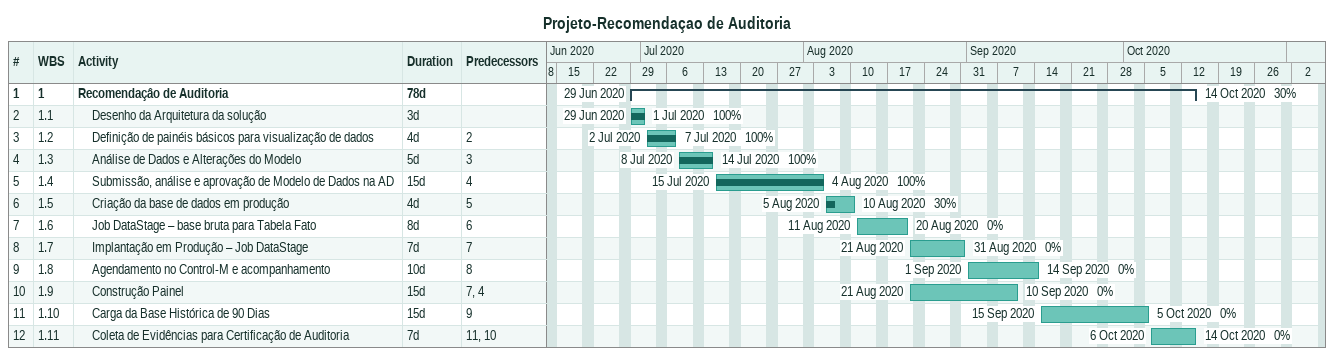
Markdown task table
Projeto-Recomendaçao de Auditoria

| ID | WBS | Task | Duration | Start | Finish | Predecessors | % complete |
|---|---|---|---|---|---|---|---|
| 1 | 1 | **Recomendaçâo de Auditoria** | 78d | 2020-06-29 | 2020-10-14 |  | 30 |
| 2 | 1.1 | Desenho da Arquitetura da solução | 3d | 2020-06-29 | 2020-07-01 |  | 100 |
| 3 | 1.2 | Definição de painéis básicos para visualização de dados | 4d | 2020-07-02 | 2020-07-07 | 2 | 100 |
| 4 | 1.3 | Análise de Dados e Alterações do Modelo | 5d | 2020-07-08 | 2020-07-14 | 3 | 100 |
| 5 | 1.4 | Submissão, análise e aprovação de Modelo de Dados na AD | 15d | 2020-07-15 | 2020-08-04 | 4 | 100 |
| 6 | 1.5 | Criação da base de dados em produção | 4d | 2020-08-05 | 2020-08-10 | 5 | 30 |
| 7 | 1.6 | Job DataStage – base bruta para Tabela Fato | 8d | 2020-08-11 | 2020-08-20 | 6 | 0 |
| 8 | 1.7 | Implantação em Produção – Job DataStage | 7d | 2020-08-21 | 2020-08-31 | 7 | 0 |
| 9 | 1.8 | Agendamento no Control-M e acompanhamento | 10d | 2020-09-01 | 2020-09-14 | 8 | 0 |
| 10 | 1.9 | Construção Painel | 15d | 2020-08-21 | 2020-09-10 | 7, 4 | 0 |
| 11 | 1.10 | Carga da Base Histórica de 90 Dias | 15d | 2020-09-15 | 2020-10-05 | 9 | 0 |
| 12 | 1.11 | Coleta de Evidências para Certificação de Auditoria | 7d | 2020-10-06 | 2020-10-14 | 11, 10 | 0 |
